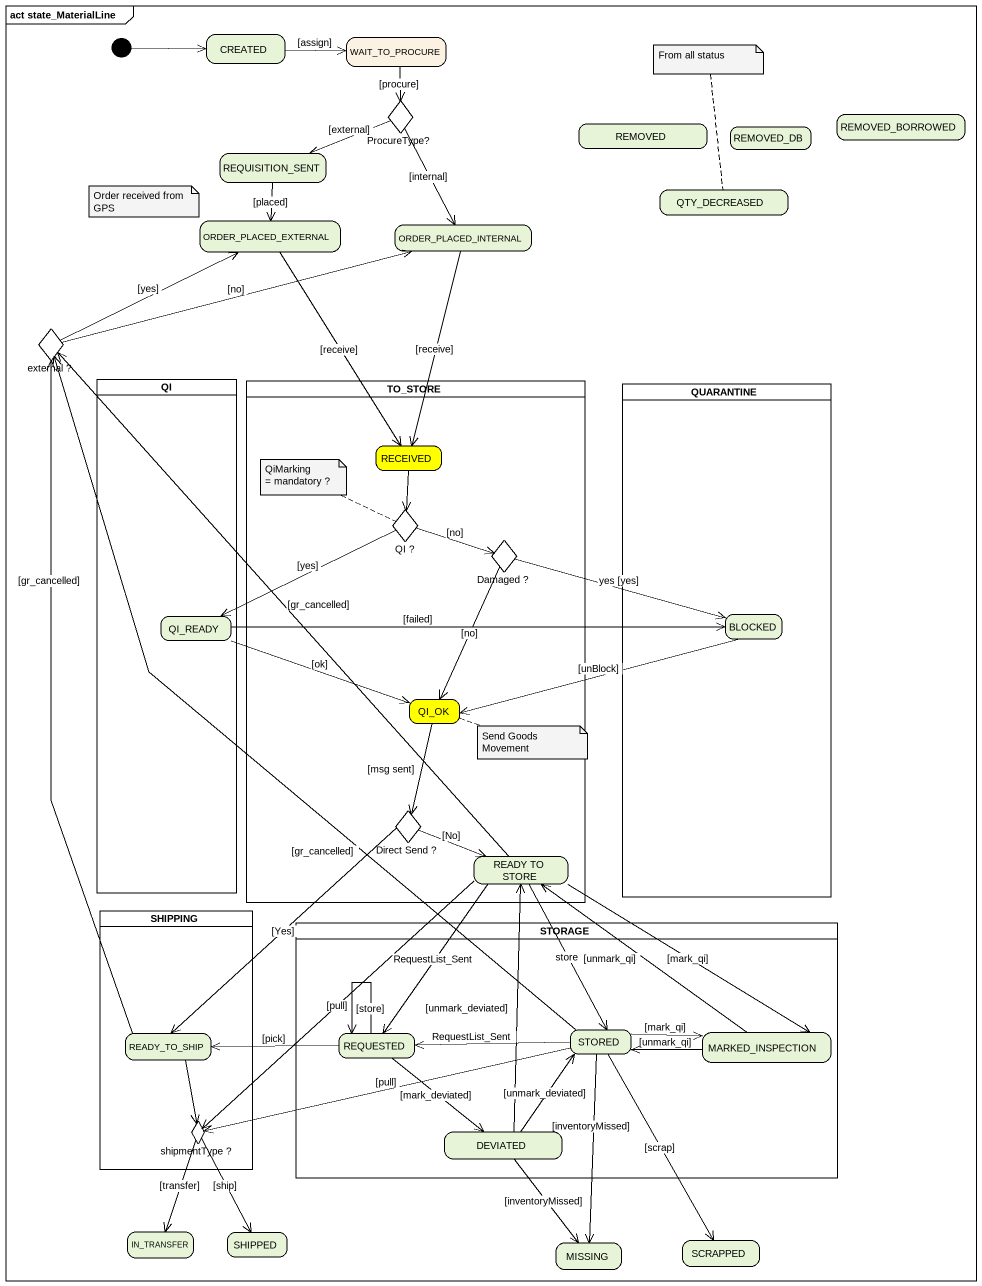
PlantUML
@startuml
mainframe act state_MaterialLine
hide empty description
state CREATED
state WAIT_TO_PROCURE #FCF2E3
state "ProcureType?" as ProcureType <<choice>>
state REMOVED
state REMOVED_DB
state REMOVED_BORROWED
state REQUISITION_SENT
state ORDER_PLACED_EXTERNAL
state QTY_DECREASED
state ORDER_PLACED_INTERNAL
state "external ?" as external <<choice>>
state QI <<partition>> {
  state QI_READY
}
state TO_STORE <<partition>> {
  state RECEIVED #FFFF00
  state "QI ?" as QI_2 <<choice>>
  state "Damaged ?" as Damaged <<choice>>
  state QI_OK #FFFF00
  state "Direct Send ?" as Direct_Send <<choice>>
  state "READY TO STORE" as READY_TO_STORE
}
state QUARANTINE <<partition>> {
  state BLOCKED
}
state SHIPPING <<partition>> {
  state READY_TO_SHIP
  state "shipmentType ?" as shipmentType <<choice>>
}
state "STORAGE" as STORAGE_ <<partition>> {
  state REQUESTED
  state STORED
  state MARKED_INSPECTION
  state DEVIATED
}
state IN_TRANSFER
state SHIPPED
state MISSING
state SCRAPPED
[*] -right-> CREATED
CREATED -right-> WAIT_TO_PROCURE : [assign]
WAIT_TO_PROCURE --> ProcureType : [procure]
ProcureType -left-> REQUISITION_SENT : [external]
ProcureType --> ORDER_PLACED_INTERNAL : [internal]
REQUISITION_SENT --> ORDER_PLACED_EXTERNAL : [placed]
ORDER_PLACED_EXTERNAL --> RECEIVED : [receive]
ORDER_PLACED_INTERNAL --> RECEIVED : [receive]
external -right-> ORDER_PLACED_EXTERNAL : [yes]
external -right-> ORDER_PLACED_INTERNAL : [no]
RECEIVED --> QI_2
QI_2 -right-> Damaged : [no]
QI_2 -left-> QI_READY : [yes]
Damaged -right-> BLOCKED : yes [yes]
Damaged --> QI_OK : [no]
QI_READY -right-> BLOCKED : [failed]
QI_READY -right-> QI_OK : [ok]
BLOCKED -left-> QI_OK : [unBlock]
QI_OK --> Direct_Send : [msg sent]
Direct_Send -right-> READY_TO_STORE : [No]
Direct_Send --> READY_TO_SHIP : [Yes]
READY_TO_STORE -up-> external : [gr_cancelled]
READY_TO_STORE --> REQUESTED : RequestList_Sent
READY_TO_STORE --> STORED : store
READY_TO_STORE --> MARKED_INSPECTION : [mark_qi]
READY_TO_STORE --> shipmentType : [pull]
READY_TO_SHIP -up-> external : [gr_cancelled]
READY_TO_SHIP --> shipmentType
REQUESTED -left-> READY_TO_SHIP : [pick]
REQUESTED --> REQUESTED : [store]
REQUESTED --> DEVIATED : [mark_deviated]
STORED -up-> external : [gr_cancelled]
STORED -left-> REQUESTED : RequestList_Sent
STORED -right-> MARKED_INSPECTION : [mark_qi]
STORED -left-> shipmentType : [pull]
STORED --> MISSING : [inventoryMissed]
STORED --> SCRAPPED : [scrap]
MARKED_INSPECTION -up-> READY_TO_STORE : [unmark_qi]
MARKED_INSPECTION -left-> STORED : [unmark_qi]
shipmentType --> IN_TRANSFER : [transfer]
shipmentType --> SHIPPED : [ship]
DEVIATED -up-> READY_TO_STORE : [unmark_deviated]
DEVIATED -up-> STORED : [unmark_deviated]
DEVIATED --> MISSING : [inventoryMissed]
note top of QTY_DECREASED : From all status
note as N2
  Order received from GPS
end note
note left of QI_2
  QiMarking
  ~= mandatory ?
end note
note right of QI_OK : Send Goods Movement
@enduml
